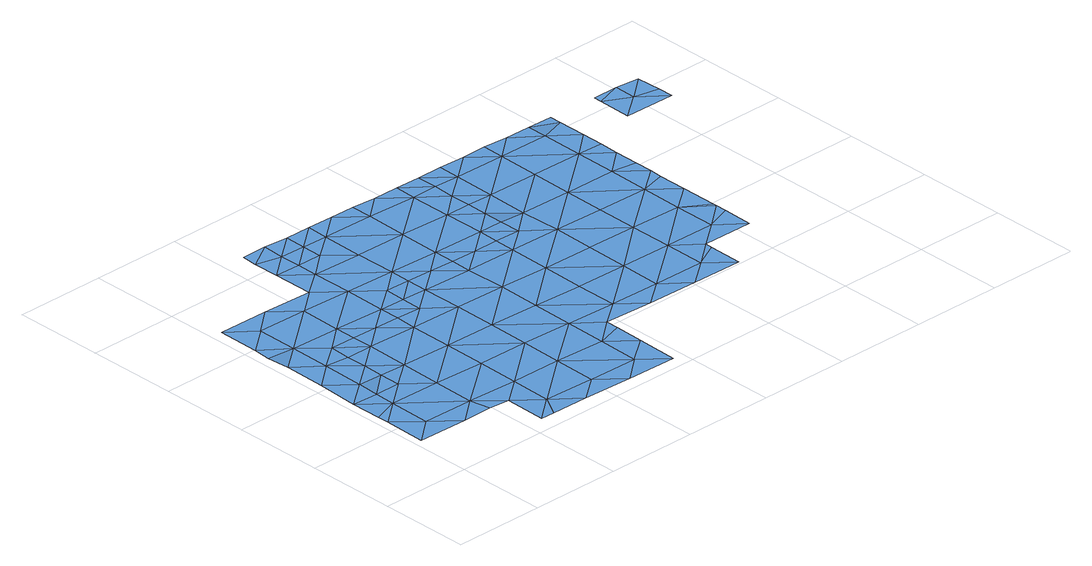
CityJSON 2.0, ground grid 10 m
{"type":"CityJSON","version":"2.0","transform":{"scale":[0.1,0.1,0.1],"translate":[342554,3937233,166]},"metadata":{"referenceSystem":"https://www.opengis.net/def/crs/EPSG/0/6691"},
"CityObjects":{
"waterbody1":{"type":"WaterBody","attributes":{"name":"6","class":"1140","function":"1","WaterBodyRiverFloodingRiskAttribute.description":"3","WaterBodyRiverFloodingRiskAttribute.rankOrg":"1","WaterBodyRiverFloodingRiskAttribute.adminType":"2","WaterBodyRiverFloodingRiskAttribute.scale":"L1"},"geometry":[{"type":"MultiSurface","lod":"1","boundaries":[[[0,1,2]],[[3,1,0]],[[2,4,5]],[[1,4,2]],[[5,4,6]],[[7,6,4]],[[8,4,1]],[[3,8,1]],[[9,7,4]],[[10,8,3]],[[8,11,4]],[[9,4,11]],[[8,10,12]],[[13,14,15]],[[13,9,11]],[[15,9,13]],[[16,11,8]],[[17,18,19]],[[20,8,12]],[[21,22,23]],[[12,18,17]],[[22,14,13]],[[21,14,22]],[[20,16,8]],[[11,24,13]],[[20,12,17]],[[25,23,22]],[[16,24,11]],[[17,19,26]],[[13,27,22]],[[28,25,22]],[[24,27,13]],[[29,20,17]],[[30,17,26]],[[27,28,22]],[[30,29,17]],[[31,16,20]],[[32,30,26]],[[16,31,24]],[[33,28,27]],[[31,20,29]],[[31,34,24]],[[24,35,27]],[[27,36,33]],[[34,35,24]],[[30,37,29]],[[37,30,32]],[[35,36,27]],[[38,31,29]],[[38,34,31]],[[35,39,36]],[[32,40,37]],[[29,37,41]],[[42,36,39]],[[42,43,44]],[[38,29,41]],[[45,35,34]],[[43,42,39]],[[38,46,34]],[[47,37,40]],[[46,45,34]],[[45,39,35]],[[41,37,47]],[[48,38,41]],[[39,49,43]],[[50,48,41]],[[41,47,50]],[[51,49,39]],[[45,51,39]],[[52,46,38]],[[48,52,38]],[[46,53,45]],[[54,49,51]],[[55,52,48]],[[56,53,46]],[[56,46,52]],[[45,57,51]],[[53,57,45]],[[54,51,58]],[[51,57,58]],[[59,56,52]],[[60,52,55]],[[59,53,56]],[[61,58,57]],[[59,52,60]],[[62,57,53]],[[55,63,60]],[[57,64,61]],[[65,62,53]],[[65,53,59]],[[66,59,60]],[[67,60,63]],[[64,57,62]],[[67,66,60]],[[59,68,65]],[[69,70,71]],[[70,64,62]],[[69,64,70]],[[66,68,59]],[[65,68,62]],[[72,73,74]],[[72,71,70]],[[74,71,72]],[[67,63,75]],[[73,76,77]],[[68,78,62]],[[62,79,70]],[[77,76,80]],[[76,73,72]],[[67,81,66]],[[67,75,82]],[[81,67,82]],[[83,80,76]],[[81,84,66]],[[85,68,66]],[[62,78,79]],[[72,70,86]],[[72,87,76]],[[76,88,83]],[[86,87,72]],[[89,78,68]],[[70,79,86]],[[87,88,76]],[[85,89,68]],[[66,84,85]],[[78,89,79]],[[84,81,90]],[[91,85,84]],[[79,92,86]],[[93,88,87]],[[94,84,90]],[[95,92,79]],[[95,79,89]],[[86,92,87]],[[84,94,91]],[[87,96,93]],[[97,85,91]],[[85,98,89]],[[85,97,98]],[[92,99,87]],[[98,100,89]],[[89,101,95]],[[100,101,89]],[[87,99,96]],[[102,92,95]],[[103,95,101]],[[95,103,102]],[[104,96,99]],[[92,105,99]],[[106,92,102]],[[105,92,106]],[[107,104,99]],[[107,99,105]],[[107,108,104]]]}]},
"waterbody2":{"type":"WaterBody","attributes":{"name":"6","class":"1140","function":"1","WaterBodyRiverFloodingRiskAttribute.description":"3","WaterBodyRiverFloodingRiskAttribute.rankOrg":"2","WaterBodyRiverFloodingRiskAttribute.adminType":"2","WaterBodyRiverFloodingRiskAttribute.scale":"L1"},"geometry":[{"type":"MultiSurface","lod":"1","boundaries":[[[44,109,110]],[[44,43,109]],[[42,44,111]],[[36,42,111]],[[33,111,28]],[[111,112,28]],[[112,111,110]],[[113,112,110]],[[112,113,114]],[[114,113,115]],[[115,113,116]],[[116,113,117]],[[118,117,110]],[[119,117,118]],[[119,118,120]],[[120,118,121]],[[121,118,122]],[[118,109,122]],[[123,122,109]],[[124,122,123]],[[123,125,124]],[[126,125,123]],[[126,127,125]],[[128,127,126]],[[77,80,128]],[[77,126,73]],[[73,126,129]],[[74,73,129]],[[54,130,49]],[[49,130,109]],[[54,58,130]],[[130,58,131]],[[58,61,131]],[[61,64,131]],[[131,129,130]],[[131,71,129]],[[123,130,129]],[[15,14,132]],[[14,133,132]],[[21,133,14]],[[21,23,133]],[[23,25,112]],[[133,23,114]],[[134,133,114]],[[135,133,134]],[[136,137,124]],[[137,138,124]],[[124,138,121]],[[139,136,125]],[[137,140,138]],[[141,142,115]],[[142,143,114]],[[15,7,9]],[[6,7,132]],[[6,132,135]],[[143,134,114]],[[132,133,135]],[[7,15,132]],[[69,131,64]],[[69,71,131]],[[74,129,71]],[[77,128,126]],[[125,127,139]],[[126,123,129]],[[125,136,124]],[[130,123,109]],[[124,121,122]],[[141,115,116]],[[142,114,115]],[[23,112,114]],[[117,113,110]],[[25,28,112]],[[33,36,111]],[[43,49,109]],[[118,110,109]],[[111,44,110]]]}]},
"waterbody3":{"type":"WaterBody","attributes":{"name":"6","class":"1140","function":"1","WaterBodyRiverFloodingRiskAttribute.description":"3","WaterBodyRiverFloodingRiskAttribute.rankOrg":"1","WaterBodyRiverFloodingRiskAttribute.adminType":"2","WaterBodyRiverFloodingRiskAttribute.scale":"L1"},"geometry":[{"type":"MultiSurface","lod":"1","boundaries":[[[119,120,144]],[[120,138,144]],[[138,140,144]],[[145,146,147]],[[145,147,144]],[[140,145,144]],[[144,147,119]],[[138,120,121]]]}]},
"waterbody4":{"type":"WaterBody","attributes":{"name":"6","class":"1140","function":"1","WaterBodyRiverFloodingRiskAttribute.description":"3","WaterBodyRiverFloodingRiskAttribute.rankOrg":"1","WaterBodyRiverFloodingRiskAttribute.adminType":"2","WaterBodyRiverFloodingRiskAttribute.scale":"L1"},"geometry":[{"type":"MultiSurface","lod":"1","boundaries":[[[148,149,150]],[[148,151,149]],[[152,153,149]],[[152,149,154]],[[151,154,149]],[[153,150,149]],[[155,153,152]]]}]}
},
"vertices":[
[1,59,12],[29,82,12],[2,106,12],[57,58,12],[30,128,12],[2,118,12],[2,152,12],[31,151,12],[86,81,12],[59,151,12],[90,58,12],[87,127,12],[114,57,11],[88,173,12],[60,197,12],[59,174,12],[144,126,11],[142,34,11],[113,11,11],[129,11,11],[143,80,11],[60,220,12],[89,220,12],[61,243,12],[144,172,11],[89,243,12],[170,10,11],[145,219,11],[117,242,12],[199,79,11],[199,33,10],[200,125,11],[227,9,10],[146,242,11],[201,171,11],[202,218,11],[174,241,11],[255,32,10],[257,124,10],[203,264,10],[283,8,10],[256,78,10],[174,264,11],[203,287,10],[175,287,11],[259,217,10],[258,170,10],[284,54,10],[285,101,10],[231,286,10],[285,87,10],[259,263,9],[314,123,9],[315,216,9],[260,286,9],[341,100,9],[314,169,9],[316,262,9],[288,285,9],[371,168,9],[370,122,9],[316,285,9],[373,261,9],[398,99,9],[345,284,9],[372,215,9],[428,167,9],[427,121,9],[428,214,9],[345,308,9],[373,307,8],[346,331,8],[374,353,8],[346,377,8],[346,354,8],[455,98,9],[375,399,8],[347,400,8],[429,260,8],[430,306,8],[347,423,8],[456,144,9],[455,135,9],[375,423,8],[484,166,9],[485,213,8],[431,352,8],[432,398,8],[404,422,8],[486,259,8],[512,143,9],[513,189,9],[488,351,8],[432,422,8],[513,176,9],[487,305,8],[460,421,7],[513,193,9],[514,235,8],[488,397,8],[514,266,8],[515,281,8],[515,328,8],[515,301,8],[489,421,7],[516,374,8],[516,350,8],[517,407,7],[517,420,7],
[203,310,10],[147,311,11],[146,265,11],[89,266,12],[90,312,12],[33,267,13],[34,313,12],[62,336,12],[119,335,11],[148,357,10],[120,381,10],[148,380,10],[176,380,10],[204,356,9],[261,355,9],[205,402,9],[262,401,9],[318,400,8],[290,424,8],[319,424,8],[318,354,8],[260,309,9],[317,308,9],[31,174,13],[32,221,13],[4,244,13],[3,198,13],[234,425,9],[206,426,9],[177,403,9],[262,425,9],[177,426,9],[6,337,12],[5,290,12],[4,271,12],
[148,403,10],[149,427,10],[121,427,10],[120,410,10],
[630,372,6],[602,395,6],[573,373,6],[630,389,6],[602,419,6],[574,410,6],[630,418,5],[574,419,6]
]}
